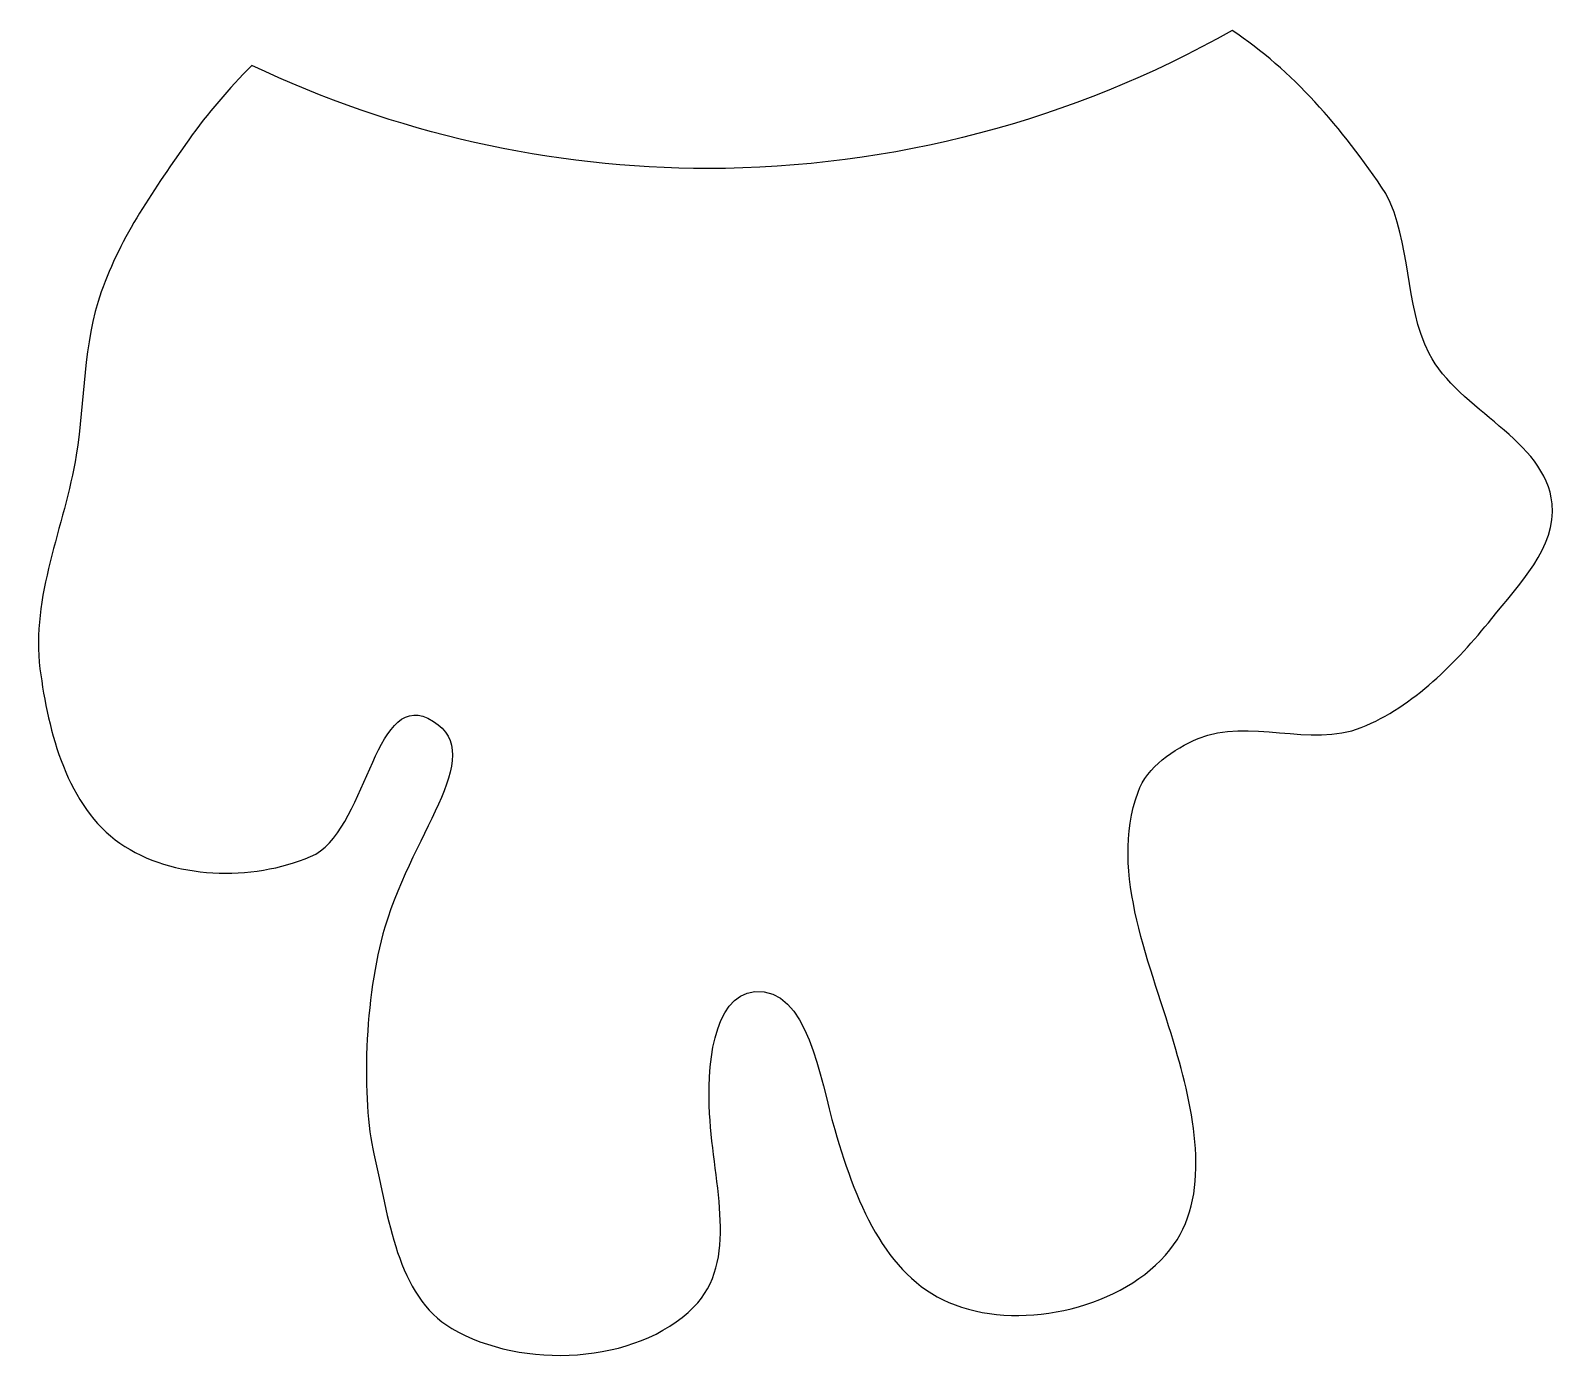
# Model space of a CAD drawing. Extents: x 0 to 19.2, y 0 to 16.8.
import ezdxf

# ---------------------------------------------------------------- set-up
doc = ezdxf.new("R2010")
doc.units = 0
doc.layers.add('Layer_1', color=7, linetype='CONTINUOUS')

msp = doc.modelspace()

# ---------------------------------------------------------------- linework, layer by layer
at = {"layer": 'Layer_1', "color": 7}
msp.add_line((15.157215, 16.814291), (15.157215, 16.814291), dxfattribs=at)
for points in [[(15.157215, 16.814291), (13.146905, 15.67686), (10.876715, 15.078384), (8.566934, 15.076934)], [(17.091461, 14.763774), (16.531064, 15.602734), (15.917669, 16.313404), (15.157215, 16.814291)], [(2.818976, 16.375044), (2.532467, 16.082611), (2.260653, 15.771909), (2.025228, 15.4366)], [(8.566934, 15.076934), (6.578361, 15.077728), (4.614906, 15.521198), (2.818976, 16.375044)], [(2.025228, 15.4366), (1.602562, 14.834608), (1.167858, 14.218199), (0.924521, 13.524061)], [(17.637163, 12.748915), (17.319076, 13.367772), (17.420052, 14.150431), (17.091461, 14.763774)], [(0.924521, 13.524061), (0.695127, 12.869695), (0.719697, 12.152421), (0.609297, 11.467858)], [(19.185901, 10.853428), (19.104436, 11.665266), (18.010151, 12.023244), (17.637163, 12.748915)], [(0.609297, 11.467858), (0.46435, 10.569086), (0.034427, 9.677569), (0.153511, 8.775006)], [(18.425226, 9.410108), (18.767122, 9.83303), (19.240199, 10.312311), (19.185901, 10.853428)], [(16.783471, 8.0381), (17.445319, 8.303802), (17.976858, 8.855484), (18.425226, 9.410108)], [(0.153511, 8.775006), (0.258738, 7.977453), (0.49822, 7.039245), (1.15965, 6.581345)], [(3.559498, 6.412363), (4.260955, 6.707879), (4.351561, 8.487635), (5.035891, 8.154371)], [(5.035891, 8.154371), (5.841213, 7.762186), (4.862883, 6.76851), (4.493288, 5.522497)], [(14.731404, 7.899607), (15.363563, 8.164926), (16.147247, 7.782685), (16.783471, 8.0381)], [(13.973829, 7.225233), (14.089396, 7.54295), (14.419664, 7.768771), (14.731404, 7.899607)], [(14.44925, 3.985642), (14.147136, 5.034424), (13.600749, 6.199549), (13.973829, 7.225233)], [(1.15965, 6.581345), (1.818996, 6.124886), (2.820473, 6.101021), (3.559498, 6.412363)], [(4.493288, 5.522497), (4.232499, 4.643305), (4.200119, 3.34278), (4.356863, 2.668414)], [(8.580886, 3.176907), (8.549517, 3.722067), (8.606762, 4.666532), (9.150876, 4.712729)], [(9.150876, 4.712729), (9.816847, 4.76927), (9.969101, 3.619298), (10.155465, 2.977438)], [(14.374836, 1.46022), (14.900951, 2.117835), (14.691438, 3.144893), (14.44925, 3.985642)], [(8.379866, 0.738819), (8.954955, 1.316951), (8.633821, 2.256929), (8.580886, 3.176907)], [(10.155465, 2.977438), (10.44902, 1.966393), (10.835025, 1.081922), (11.671131, 0.767757)], [(4.356863, 2.668414), (4.538351, 1.887582), (4.644785, 0.878334), (5.335613, 0.471651)], [(11.671131, 0.767757), (12.542005, 0.440526), (13.793651, 0.733771), (14.374836, 1.46022)], [(5.335613, 0.471651), (6.213452, -0.045118), (7.661474, 0.016627), (8.379866, 0.738819)]]:
    msp.add_open_spline(points, degree=3, dxfattribs=at)

doc.saveas('drawing.dxf')
